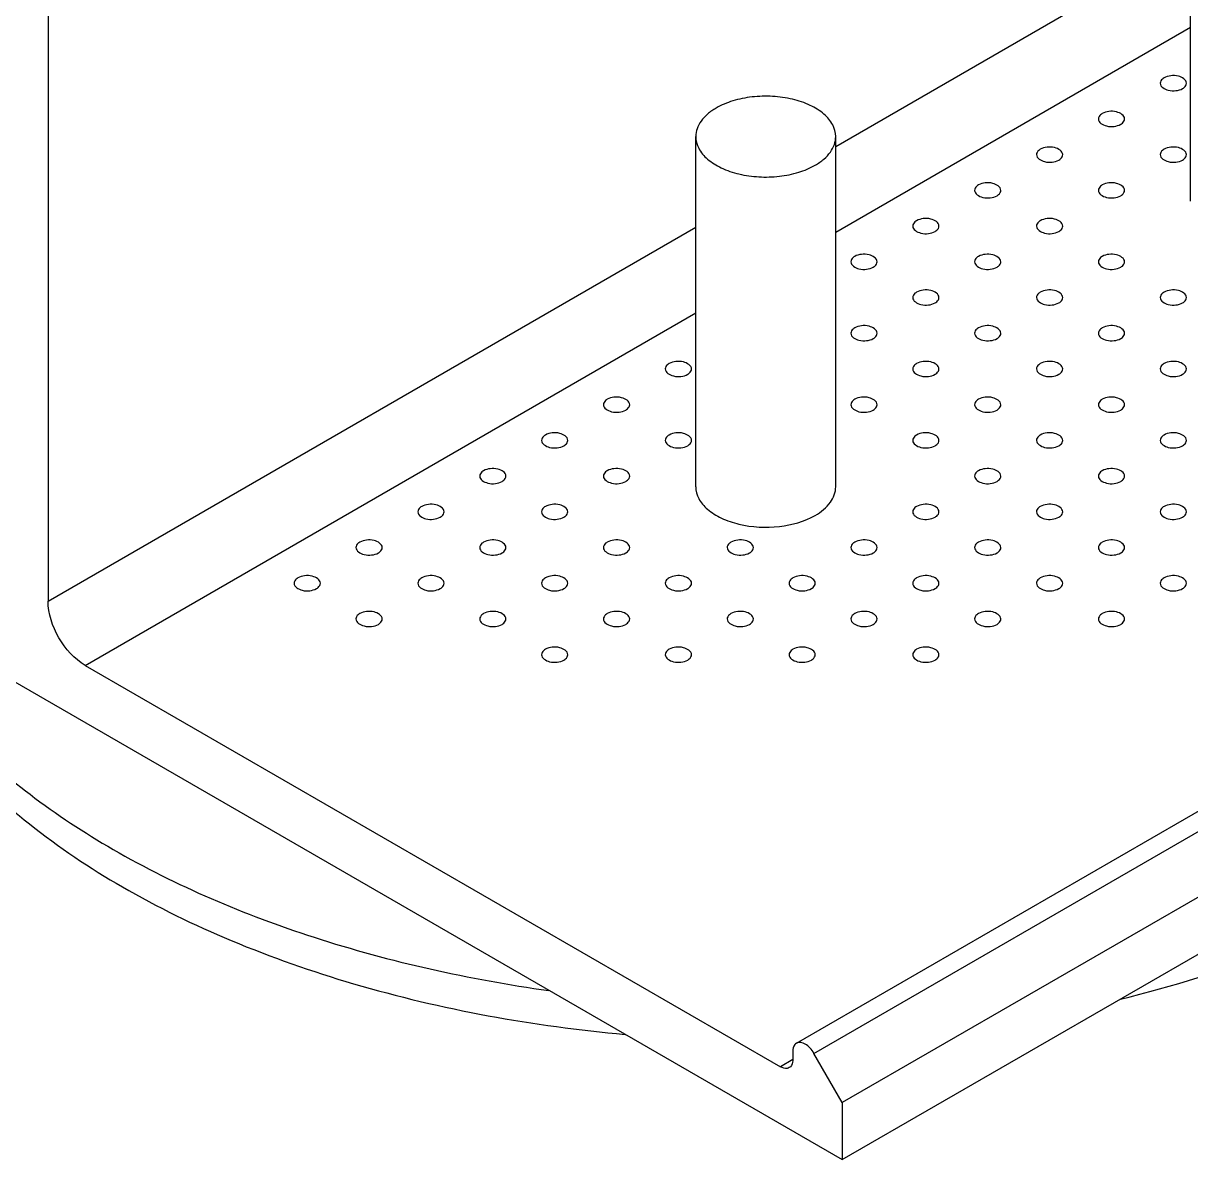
# Model space of a CAD drawing. Header units: millimetres. Extents: x 0 to 1189, y 0 to 841.
# Drawn here: x 86.9 to 153.6, y 298.7 to 363.7 of the extents above; entities that cross this region are included whole.
import ezdxf

# ---------------------------------------------------------------- set-up
doc = ezdxf.new("R2010")
doc.units = ezdxf.units.MM
doc.header["$LTSCALE"] = 65.395
doc.layers.get('0').update_dxf_attribs({"linetype": 'CONTINUOUS'})
doc.layers.add('AXIS', color=7, linetype='CONTINUOUS')
doc.layers.add('SURFACES', color=7, linetype='CONTINUOUS')

msp = doc.modelspace()

# ---------------------------------------------------------------- linework, layer by layer
at = {"color": 7, "linetype": 'Continuous'}
for p, q in [((88.275, 386.178), (88.275, 330.656)), ((131.044, 305.386), (213.947, 353.25)), ((216.569, 349.865), (133.665, 302.001)), ((90.397, 326.981), (130.129, 304.042)), ((130.837, 304.928), (130.837, 304.45)), ((133.665, 302.001), (132.044, 304.809)), ((133.665, 302.001), (133.665, 298.735))]:
    msp.add_line(p, q, dxfattribs=at)
at = {"color": 9, "linetype": 'Continuous'}
for p, q in [((133.288, 356.643), (153.572, 368.354)), ((133.288, 351.744), (153.572, 363.455)), ((132.044, 304.809), (214.947, 352.673)), ((88.275, 330.656), (125.288, 352.024)), ((90.397, 326.981), (125.288, 347.125)), ((130.837, 304.45), (130.129, 304.042))]:
    msp.add_line(p, q, dxfattribs=at)
at = {"color": 7, "linetype": 'Continuous'}
for points, knots in [([(125.288, 337.186), (125.288, 336.955), (125.428, 336.456), (125.972, 335.838), (126.776, 335.349), (128.149, 334.891), (130.019, 334.797), (131.497, 335.197), (132.116, 335.554)], [0, 0, 0, 0, 0.087154, 0.186892, 0.304593, 0.438739, 0.730144, 1, 1, 1, 1]), ([(132.116, 335.554), (132.447, 335.746), (133.016, 336.181), (133.288, 336.877), (133.287, 337.189)], [0, 0, 0, 0, 0.55085, 1, 1, 1, 1]), ([(90.397, 326.981), (89.767, 327.345), (88.772, 328.493), (88.275, 329.929), (88.275, 330.656)], [0, 0, 0, 0, 0.499999, 1, 1, 1, 1]), ([(131.043, 305.386), (131.01, 305.367), (130.876, 305.253), (130.837, 305.063), (130.837, 304.928)], [0, 0, 0, 0, 0.220886, 1, 1, 1, 1]), ([(132.044, 304.809), (131.979, 304.92), (131.83, 305.119), (131.527, 305.388), (131.188, 305.47), (131.043, 305.386)], [0, 0, 0, 0, 0.311733, 0.593488, 1, 1, 1, 1]), ([(130.837, 304.45), (130.837, 304.4), (130.825, 304.23), (130.734, 304.053), (130.629, 303.992)], [0, 0, 0, 0, 0.294965, 1, 1, 1, 1]), ([(130.629, 303.992), (130.596, 303.973), (130.431, 303.913), (130.246, 303.975), (130.129, 304.042)], [0, 0, 0, 0, 0.220859, 1, 1, 1, 1])]:
    msp.add_open_spline(points, degree=3, knots=knots, dxfattribs=at)
at = {"color": 9, "linetype": 'Continuous'}
for points, knots in [([(77.912, 330.916), (78.345, 329.316), (79.702, 326.101), (82.909, 321.704), (87.245, 317.677), (92.596, 314.107), (98.834, 311.068), (108.333, 307.747), (116.01, 306.366), (121.254, 305.893)], [0, 0, 0, 0, 0.094234, 0.195984, 0.307278, 0.428846, 0.560359, 0.700675, 1, 1, 1, 1]), ([(149.559, 307.908), (152.54, 308.636), (158.21, 310.384), (163.592, 312.902), (166.057, 314.326)], [0, 0, 0, 0, 0.518724, 1, 1, 1, 1])]:
    msp.add_open_spline(points, degree=3, knots=knots, dxfattribs=at)
at = {"layer": 'AXIS', "color": 7, "linetype": 'Continuous'}
for p, q in [((153.572, 353.516), (153.572, 373.53)), ((125.288, 337.186), (125.288, 357.201)), ((133.288, 337.189), (133.288, 357.201))]:
    msp.add_line(p, q, dxfattribs=at)
for points, knots in [([(152.052, 360.558), (152.019, 360.539), (151.914, 360.468), (151.832, 360.343), (151.832, 360.252)], [0, 0, 0, 0, 0.293914, 1, 1, 1, 1]), ([(151.832, 360.252), (151.832, 360.048), (152.254, 359.813), (152.713, 359.807), (152.996, 359.879), (153.112, 359.946)], [0, 0, 0, 0, 0.422614, 0.722333, 1, 1, 1, 1]), ([(153.332, 360.252), (153.332, 360.456), (152.91, 360.691), (152.451, 360.697), (152.168, 360.625), (152.052, 360.558)], [0, 0, 0, 0, 0.422614, 0.722333, 1, 1, 1, 1]), ([(153.112, 359.946), (153.145, 359.965), (153.251, 360.036), (153.332, 360.161), (153.332, 360.252)], [0, 0, 0, 0, 0.293914, 1, 1, 1, 1]), ([(133.288, 357.201), (133.288, 357.431), (133.148, 357.931), (132.604, 358.549), (131.801, 359.039), (130.798, 359.374), (129.674, 359.532), (128.518, 359.5), (127.426, 359.281), (126.755, 359.005), (126.459, 358.834)], [0, 0, 0, 0, 0.086934, 0.186405, 0.303797, 0.437614, 0.582117, 0.729433, 0.87118, 1, 1, 1, 1]), ([(126.459, 358.834), (126.284, 358.732), (125.965, 358.513), (125.585, 358.113), (125.344, 357.671), (125.288, 357.353), (125.288, 357.201)], [0, 0, 0, 0, 0.289808, 0.549049, 0.782229, 1, 1, 1, 1]), ([(148.516, 358.517), (148.484, 358.498), (148.378, 358.427), (148.297, 358.302), (148.297, 358.211)], [0, 0, 0, 0, 0.293914, 1, 1, 1, 1]), ([(149.797, 358.211), (149.796, 358.415), (149.374, 358.65), (148.915, 358.656), (148.632, 358.584), (148.516, 358.517)], [0, 0, 0, 0, 0.422614, 0.722333, 1, 1, 1, 1]), ([(148.297, 358.211), (148.297, 358.007), (148.719, 357.772), (149.178, 357.766), (149.461, 357.838), (149.577, 357.905)], [0, 0, 0, 0, 0.422614, 0.722333, 1, 1, 1, 1]), ([(149.577, 357.905), (149.61, 357.923), (149.715, 357.994), (149.797, 358.12), (149.797, 358.211)], [0, 0, 0, 0, 0.293914, 1, 1, 1, 1]), ([(125.288, 357.201), (125.288, 356.97), (125.427, 356.471), (125.971, 355.852), (126.774, 355.362), (127.777, 355.027), (128.901, 354.869), (130.057, 354.901), (131.15, 355.12), (131.82, 355.397), (132.116, 355.568)], [0, 0, 0, 0, 0.086934, 0.186405, 0.303797, 0.437614, 0.582117, 0.729433, 0.87118, 1, 1, 1, 1]), ([(132.116, 355.568), (132.292, 355.669), (132.61, 355.888), (132.991, 356.288), (133.231, 356.731), (133.288, 357.048), (133.288, 357.201)], [0, 0, 0, 0, 0.289808, 0.549049, 0.782229, 1, 1, 1, 1]), ([(144.981, 356.476), (144.948, 356.457), (144.843, 356.386), (144.761, 356.26), (144.761, 356.17)], [0, 0, 0, 0, 0.293914, 1, 1, 1, 1]), ([(146.261, 356.17), (146.261, 356.374), (145.839, 356.609), (145.38, 356.614), (145.097, 356.543), (144.981, 356.476)], [0, 0, 0, 0, 0.422614, 0.722333, 1, 1, 1, 1]), ([(152.052, 356.476), (152.019, 356.457), (151.914, 356.386), (151.832, 356.26), (151.832, 356.17)], [0, 0, 0, 0, 0.293914, 1, 1, 1, 1]), ([(153.332, 356.17), (153.332, 356.374), (152.91, 356.609), (152.451, 356.614), (152.168, 356.543), (152.052, 356.476)], [0, 0, 0, 0, 0.422614, 0.722333, 1, 1, 1, 1]), ([(144.761, 356.17), (144.761, 355.966), (145.183, 355.731), (145.642, 355.725), (145.925, 355.796), (146.041, 355.863)], [0, 0, 0, 0, 0.422614, 0.722333, 1, 1, 1, 1]), ([(146.041, 355.863), (146.074, 355.882), (146.18, 355.953), (146.261, 356.079), (146.261, 356.17)], [0, 0, 0, 0, 0.293914, 1, 1, 1, 1]), ([(151.832, 356.17), (151.832, 355.966), (152.254, 355.731), (152.713, 355.725), (152.996, 355.796), (153.112, 355.863)], [0, 0, 0, 0, 0.422614, 0.722333, 1, 1, 1, 1]), ([(153.112, 355.863), (153.145, 355.882), (153.251, 355.953), (153.332, 356.079), (153.332, 356.17)], [0, 0, 0, 0, 0.293914, 1, 1, 1, 1]), ([(141.445, 354.435), (141.412, 354.416), (141.307, 354.345), (141.226, 354.219), (141.226, 354.128)], [0, 0, 0, 0, 0.293914, 1, 1, 1, 1]), ([(142.725, 354.128), (142.725, 354.332), (142.303, 354.567), (141.844, 354.573), (141.561, 354.502), (141.445, 354.435)], [0, 0, 0, 0, 0.422614, 0.722333, 1, 1, 1, 1]), ([(148.516, 354.435), (148.484, 354.416), (148.378, 354.345), (148.297, 354.219), (148.297, 354.128)], [0, 0, 0, 0, 0.293914, 1, 1, 1, 1]), ([(149.797, 354.128), (149.796, 354.332), (149.374, 354.567), (148.915, 354.573), (148.632, 354.502), (148.516, 354.435)], [0, 0, 0, 0, 0.422614, 0.722333, 1, 1, 1, 1]), ([(141.226, 354.128), (141.226, 353.924), (141.648, 353.689), (142.107, 353.684), (142.39, 353.755), (142.506, 353.822)], [0, 0, 0, 0, 0.422614, 0.722333, 1, 1, 1, 1]), ([(142.506, 353.822), (142.539, 353.841), (142.644, 353.912), (142.726, 354.038), (142.725, 354.128)], [0, 0, 0, 0, 0.293914, 1, 1, 1, 1]), ([(148.297, 354.128), (148.297, 353.924), (148.719, 353.689), (149.178, 353.684), (149.461, 353.755), (149.577, 353.822)], [0, 0, 0, 0, 0.422614, 0.722333, 1, 1, 1, 1]), ([(149.577, 353.822), (149.61, 353.841), (149.715, 353.912), (149.797, 354.038), (149.797, 354.128)], [0, 0, 0, 0, 0.293914, 1, 1, 1, 1]), ([(137.91, 352.393), (137.877, 352.374), (137.772, 352.303), (137.69, 352.178), (137.69, 352.087)], [0, 0, 0, 0, 0.293914, 1, 1, 1, 1]), ([(139.19, 352.087), (139.19, 352.291), (138.768, 352.526), (138.309, 352.532), (138.026, 352.46), (137.91, 352.393)], [0, 0, 0, 0, 0.422614, 0.722333, 1, 1, 1, 1]), ([(144.981, 352.393), (144.948, 352.374), (144.843, 352.303), (144.761, 352.178), (144.761, 352.087)], [0, 0, 0, 0, 0.293914, 1, 1, 1, 1]), ([(146.261, 352.087), (146.261, 352.291), (145.839, 352.526), (145.38, 352.532), (145.097, 352.46), (144.981, 352.393)], [0, 0, 0, 0, 0.422614, 0.722333, 1, 1, 1, 1]), ([(137.69, 352.087), (137.69, 351.883), (138.112, 351.648), (138.571, 351.642), (138.854, 351.714), (138.97, 351.781)], [0, 0, 0, 0, 0.422614, 0.722333, 1, 1, 1, 1]), ([(138.97, 351.781), (139.003, 351.8), (139.108, 351.871), (139.19, 351.996), (139.19, 352.087)], [0, 0, 0, 0, 0.293914, 1, 1, 1, 1]), ([(144.761, 352.087), (144.761, 351.883), (145.183, 351.648), (145.642, 351.642), (145.925, 351.714), (146.041, 351.781)], [0, 0, 0, 0, 0.422614, 0.722333, 1, 1, 1, 1]), ([(146.041, 351.781), (146.074, 351.8), (146.18, 351.871), (146.261, 351.996), (146.261, 352.087)], [0, 0, 0, 0, 0.293914, 1, 1, 1, 1]), ([(134.374, 350.352), (134.341, 350.333), (134.236, 350.262), (134.154, 350.137), (134.154, 350.046)], [0, 0, 0, 0, 0.293914, 1, 1, 1, 1]), ([(135.654, 350.046), (135.654, 350.25), (135.232, 350.485), (134.773, 350.491), (134.49, 350.419), (134.374, 350.352)], [0, 0, 0, 0, 0.422614, 0.722333, 1, 1, 1, 1]), ([(141.445, 350.352), (141.412, 350.333), (141.307, 350.262), (141.226, 350.137), (141.226, 350.046)], [0, 0, 0, 0, 0.293914, 1, 1, 1, 1]), ([(142.725, 350.046), (142.725, 350.25), (142.303, 350.485), (141.844, 350.491), (141.561, 350.419), (141.445, 350.352)], [0, 0, 0, 0, 0.422614, 0.722333, 1, 1, 1, 1]), ([(148.516, 350.352), (148.484, 350.333), (148.378, 350.262), (148.297, 350.137), (148.297, 350.046)], [0, 0, 0, 0, 0.293914, 1, 1, 1, 1]), ([(149.797, 350.046), (149.796, 350.25), (149.374, 350.485), (148.915, 350.491), (148.632, 350.419), (148.516, 350.352)], [0, 0, 0, 0, 0.422614, 0.722333, 1, 1, 1, 1]), ([(134.154, 350.046), (134.155, 349.842), (134.577, 349.607), (135.036, 349.601), (135.319, 349.673), (135.435, 349.74)], [0, 0, 0, 0, 0.422614, 0.722333, 1, 1, 1, 1]), ([(135.435, 349.74), (135.468, 349.759), (135.573, 349.83), (135.654, 349.955), (135.654, 350.046)], [0, 0, 0, 0, 0.293914, 1, 1, 1, 1]), ([(141.226, 350.046), (141.226, 349.842), (141.648, 349.607), (142.107, 349.601), (142.39, 349.673), (142.506, 349.74)], [0, 0, 0, 0, 0.422614, 0.722333, 1, 1, 1, 1]), ([(142.506, 349.74), (142.539, 349.759), (142.644, 349.83), (142.726, 349.955), (142.725, 350.046)], [0, 0, 0, 0, 0.293914, 1, 1, 1, 1]), ([(148.297, 350.046), (148.297, 349.842), (148.719, 349.607), (149.178, 349.601), (149.461, 349.673), (149.577, 349.74)], [0, 0, 0, 0, 0.422614, 0.722333, 1, 1, 1, 1]), ([(149.577, 349.74), (149.61, 349.759), (149.715, 349.83), (149.797, 349.955), (149.797, 350.046)], [0, 0, 0, 0, 0.293914, 1, 1, 1, 1]), ([(137.91, 348.311), (137.877, 348.292), (137.772, 348.221), (137.69, 348.095), (137.69, 348.005)], [0, 0, 0, 0, 0.293914, 1, 1, 1, 1]), ([(139.19, 348.005), (139.19, 348.209), (138.768, 348.444), (138.309, 348.449), (138.026, 348.378), (137.91, 348.311)], [0, 0, 0, 0, 0.422614, 0.722333, 1, 1, 1, 1]), ([(144.981, 348.311), (144.948, 348.292), (144.843, 348.221), (144.761, 348.095), (144.761, 348.005)], [0, 0, 0, 0, 0.293914, 1, 1, 1, 1]), ([(146.261, 348.005), (146.261, 348.209), (145.839, 348.444), (145.38, 348.449), (145.097, 348.378), (144.981, 348.311)], [0, 0, 0, 0, 0.422614, 0.722333, 1, 1, 1, 1]), ([(152.052, 348.311), (152.019, 348.292), (151.914, 348.221), (151.832, 348.095), (151.832, 348.005)], [0, 0, 0, 0, 0.293914, 1, 1, 1, 1]), ([(153.332, 348.005), (153.332, 348.209), (152.91, 348.444), (152.451, 348.449), (152.168, 348.378), (152.052, 348.311)], [0, 0, 0, 0, 0.422614, 0.722333, 1, 1, 1, 1]), ([(137.69, 348.005), (137.69, 347.801), (138.112, 347.566), (138.571, 347.56), (138.854, 347.631), (138.97, 347.698)], [0, 0, 0, 0, 0.422614, 0.722333, 1, 1, 1, 1]), ([(138.97, 347.698), (139.003, 347.717), (139.108, 347.788), (139.19, 347.914), (139.19, 348.005)], [0, 0, 0, 0, 0.293914, 1, 1, 1, 1]), ([(144.761, 348.005), (144.761, 347.801), (145.183, 347.566), (145.642, 347.56), (145.925, 347.631), (146.041, 347.698)], [0, 0, 0, 0, 0.422614, 0.722333, 1, 1, 1, 1]), ([(146.041, 347.698), (146.074, 347.717), (146.18, 347.788), (146.261, 347.914), (146.261, 348.005)], [0, 0, 0, 0, 0.293914, 1, 1, 1, 1]), ([(151.832, 348.005), (151.832, 347.801), (152.254, 347.566), (152.713, 347.56), (152.996, 347.631), (153.112, 347.698)], [0, 0, 0, 0, 0.422614, 0.722333, 1, 1, 1, 1]), ([(153.112, 347.698), (153.145, 347.717), (153.251, 347.788), (153.332, 347.914), (153.332, 348.005)], [0, 0, 0, 0, 0.293914, 1, 1, 1, 1]), ([(134.374, 346.27), (134.341, 346.251), (134.236, 346.18), (134.154, 346.054), (134.154, 345.963)], [0, 0, 0, 0, 0.293914, 1, 1, 1, 1]), ([(135.654, 345.963), (135.654, 346.167), (135.232, 346.402), (134.773, 346.408), (134.49, 346.337), (134.374, 346.27)], [0, 0, 0, 0, 0.422614, 0.722333, 1, 1, 1, 1]), ([(141.445, 346.27), (141.412, 346.251), (141.307, 346.18), (141.226, 346.054), (141.226, 345.963)], [0, 0, 0, 0, 0.293914, 1, 1, 1, 1]), ([(142.725, 345.963), (142.725, 346.167), (142.303, 346.402), (141.844, 346.408), (141.561, 346.337), (141.445, 346.27)], [0, 0, 0, 0, 0.422614, 0.722333, 1, 1, 1, 1]), ([(148.516, 346.27), (148.484, 346.251), (148.378, 346.18), (148.297, 346.054), (148.297, 345.963)], [0, 0, 0, 0, 0.293914, 1, 1, 1, 1]), ([(149.797, 345.963), (149.796, 346.167), (149.374, 346.402), (148.915, 346.408), (148.632, 346.337), (148.516, 346.27)], [0, 0, 0, 0, 0.422614, 0.722333, 1, 1, 1, 1]), ([(134.154, 345.963), (134.155, 345.76), (134.577, 345.524), (135.036, 345.519), (135.319, 345.59), (135.435, 345.657)], [0, 0, 0, 0, 0.422614, 0.722333, 1, 1, 1, 1]), ([(135.435, 345.657), (135.468, 345.676), (135.573, 345.747), (135.654, 345.873), (135.654, 345.963)], [0, 0, 0, 0, 0.293914, 1, 1, 1, 1]), ([(141.226, 345.963), (141.226, 345.76), (141.648, 345.524), (142.107, 345.519), (142.39, 345.59), (142.506, 345.657)], [0, 0, 0, 0, 0.422614, 0.722333, 1, 1, 1, 1]), ([(142.506, 345.657), (142.539, 345.676), (142.644, 345.747), (142.726, 345.873), (142.725, 345.963)], [0, 0, 0, 0, 0.293914, 1, 1, 1, 1]), ([(148.297, 345.963), (148.297, 345.76), (148.719, 345.524), (149.178, 345.519), (149.461, 345.59), (149.577, 345.657)], [0, 0, 0, 0, 0.422614, 0.722333, 1, 1, 1, 1]), ([(149.577, 345.657), (149.61, 345.676), (149.715, 345.747), (149.797, 345.873), (149.797, 345.963)], [0, 0, 0, 0, 0.293914, 1, 1, 1, 1]), ([(123.768, 344.228), (123.735, 344.21), (123.629, 344.139), (123.548, 344.013), (123.548, 343.922)], [0, 0, 0, 0, 0.293914, 1, 1, 1, 1]), ([(125.048, 343.922), (125.048, 344.126), (124.626, 344.361), (124.167, 344.367), (123.884, 344.295), (123.768, 344.228)], [0, 0, 0, 0, 0.422614, 0.722333, 1, 1, 1, 1]), ([(137.91, 344.228), (137.877, 344.21), (137.772, 344.139), (137.69, 344.013), (137.69, 343.922)], [0, 0, 0, 0, 0.293914, 1, 1, 1, 1]), ([(139.19, 343.922), (139.19, 344.126), (138.768, 344.361), (138.309, 344.367), (138.026, 344.295), (137.91, 344.228)], [0, 0, 0, 0, 0.422614, 0.722333, 1, 1, 1, 1]), ([(144.981, 344.228), (144.948, 344.21), (144.843, 344.139), (144.761, 344.013), (144.761, 343.922)], [0, 0, 0, 0, 0.293914, 1, 1, 1, 1]), ([(146.261, 343.922), (146.261, 344.126), (145.839, 344.361), (145.38, 344.367), (145.097, 344.295), (144.981, 344.228)], [0, 0, 0, 0, 0.422614, 0.722333, 1, 1, 1, 1]), ([(152.052, 344.228), (152.019, 344.21), (151.914, 344.139), (151.832, 344.013), (151.832, 343.922)], [0, 0, 0, 0, 0.293914, 1, 1, 1, 1]), ([(153.332, 343.922), (153.332, 344.126), (152.91, 344.361), (152.451, 344.367), (152.168, 344.295), (152.052, 344.228)], [0, 0, 0, 0, 0.422614, 0.722333, 1, 1, 1, 1]), ([(123.548, 343.922), (123.548, 343.718), (123.97, 343.483), (124.429, 343.477), (124.712, 343.549), (124.828, 343.616)], [0, 0, 0, 0, 0.422614, 0.722333, 1, 1, 1, 1]), ([(124.828, 343.616), (124.861, 343.635), (124.966, 343.706), (125.048, 343.831), (125.048, 343.922)], [0, 0, 0, 0, 0.293914, 1, 1, 1, 1]), ([(137.69, 343.922), (137.69, 343.718), (138.112, 343.483), (138.571, 343.477), (138.854, 343.549), (138.97, 343.616)], [0, 0, 0, 0, 0.422614, 0.722333, 1, 1, 1, 1]), ([(138.97, 343.616), (139.003, 343.635), (139.108, 343.706), (139.19, 343.831), (139.19, 343.922)], [0, 0, 0, 0, 0.293914, 1, 1, 1, 1]), ([(144.761, 343.922), (144.761, 343.718), (145.183, 343.483), (145.642, 343.477), (145.925, 343.549), (146.041, 343.616)], [0, 0, 0, 0, 0.422614, 0.722333, 1, 1, 1, 1]), ([(146.041, 343.616), (146.074, 343.635), (146.18, 343.706), (146.261, 343.831), (146.261, 343.922)], [0, 0, 0, 0, 0.293914, 1, 1, 1, 1]), ([(151.832, 343.922), (151.832, 343.718), (152.254, 343.483), (152.713, 343.477), (152.996, 343.549), (153.112, 343.616)], [0, 0, 0, 0, 0.422614, 0.722333, 1, 1, 1, 1]), ([(153.112, 343.616), (153.145, 343.635), (153.251, 343.706), (153.332, 343.831), (153.332, 343.922)], [0, 0, 0, 0, 0.293914, 1, 1, 1, 1]), ([(121.512, 341.881), (121.512, 342.085), (121.09, 342.32), (120.631, 342.326), (120.348, 342.254), (120.232, 342.187)], [0, 0, 0, 0, 0.422614, 0.722333, 1, 1, 1, 1]), ([(135.654, 341.881), (135.654, 342.085), (135.232, 342.32), (134.773, 342.326), (134.49, 342.254), (134.374, 342.187)], [0, 0, 0, 0, 0.422614, 0.722333, 1, 1, 1, 1]), ([(142.725, 341.881), (142.725, 342.085), (142.303, 342.32), (141.844, 342.326), (141.561, 342.254), (141.445, 342.187)], [0, 0, 0, 0, 0.422614, 0.722333, 1, 1, 1, 1]), ([(149.797, 341.881), (149.796, 342.085), (149.374, 342.32), (148.915, 342.326), (148.632, 342.254), (148.516, 342.187)], [0, 0, 0, 0, 0.422614, 0.722333, 1, 1, 1, 1]), ([(120.232, 342.187), (120.199, 342.168), (120.094, 342.097), (120.012, 341.972), (120.012, 341.881)], [0, 0, 0, 0, 0.293914, 1, 1, 1, 1]), ([(120.012, 341.881), (120.012, 341.677), (120.434, 341.442), (120.894, 341.436), (121.177, 341.508), (121.293, 341.575)], [0, 0, 0, 0, 0.422614, 0.722333, 1, 1, 1, 1]), ([(121.293, 341.575), (121.325, 341.594), (121.431, 341.665), (121.512, 341.79), (121.512, 341.881)], [0, 0, 0, 0, 0.293914, 1, 1, 1, 1]), ([(134.374, 342.187), (134.341, 342.168), (134.236, 342.097), (134.154, 341.972), (134.154, 341.881)], [0, 0, 0, 0, 0.293914, 1, 1, 1, 1]), ([(134.154, 341.881), (134.155, 341.677), (134.577, 341.442), (135.036, 341.436), (135.319, 341.508), (135.435, 341.575)], [0, 0, 0, 0, 0.422614, 0.722333, 1, 1, 1, 1]), ([(135.435, 341.575), (135.468, 341.594), (135.573, 341.665), (135.654, 341.79), (135.654, 341.881)], [0, 0, 0, 0, 0.293914, 1, 1, 1, 1]), ([(141.445, 342.187), (141.412, 342.168), (141.307, 342.097), (141.226, 341.972), (141.226, 341.881)], [0, 0, 0, 0, 0.293914, 1, 1, 1, 1]), ([(141.226, 341.881), (141.226, 341.677), (141.648, 341.442), (142.107, 341.436), (142.39, 341.508), (142.506, 341.575)], [0, 0, 0, 0, 0.422614, 0.722333, 1, 1, 1, 1]), ([(142.506, 341.575), (142.539, 341.594), (142.644, 341.665), (142.726, 341.79), (142.725, 341.881)], [0, 0, 0, 0, 0.293914, 1, 1, 1, 1]), ([(148.516, 342.187), (148.484, 342.168), (148.378, 342.097), (148.297, 341.972), (148.297, 341.881)], [0, 0, 0, 0, 0.293914, 1, 1, 1, 1]), ([(148.297, 341.881), (148.297, 341.677), (148.719, 341.442), (149.178, 341.436), (149.461, 341.508), (149.577, 341.575)], [0, 0, 0, 0, 0.422614, 0.722333, 1, 1, 1, 1]), ([(149.577, 341.575), (149.61, 341.594), (149.715, 341.665), (149.797, 341.79), (149.797, 341.881)], [0, 0, 0, 0, 0.293914, 1, 1, 1, 1]), ([(117.977, 339.84), (117.977, 340.044), (117.555, 340.279), (117.096, 340.285), (116.813, 340.213), (116.696, 340.146)], [0, 0, 0, 0, 0.422614, 0.722333, 1, 1, 1, 1]), ([(125.048, 339.84), (125.048, 340.044), (124.626, 340.279), (124.167, 340.285), (123.884, 340.213), (123.768, 340.146)], [0, 0, 0, 0, 0.422614, 0.722333, 1, 1, 1, 1]), ([(139.19, 339.84), (139.19, 340.044), (138.768, 340.279), (138.309, 340.285), (138.026, 340.213), (137.91, 340.146)], [0, 0, 0, 0, 0.422614, 0.722333, 1, 1, 1, 1]), ([(146.261, 339.84), (146.261, 340.044), (145.839, 340.279), (145.38, 340.285), (145.097, 340.213), (144.981, 340.146)], [0, 0, 0, 0, 0.422614, 0.722333, 1, 1, 1, 1]), ([(153.332, 339.84), (153.332, 340.044), (152.91, 340.279), (152.451, 340.285), (152.168, 340.213), (152.052, 340.146)], [0, 0, 0, 0, 0.422614, 0.722333, 1, 1, 1, 1]), ([(116.696, 340.146), (116.664, 340.127), (116.558, 340.056), (116.477, 339.931), (116.477, 339.84)], [0, 0, 0, 0, 0.293914, 1, 1, 1, 1]), ([(116.477, 339.84), (116.477, 339.636), (116.899, 339.401), (117.358, 339.395), (117.641, 339.467), (117.757, 339.534)], [0, 0, 0, 0, 0.422614, 0.722333, 1, 1, 1, 1]), ([(117.757, 339.534), (117.79, 339.552), (117.895, 339.624), (117.977, 339.749), (117.977, 339.84)], [0, 0, 0, 0, 0.293914, 1, 1, 1, 1]), ([(123.768, 340.146), (123.735, 340.127), (123.629, 340.056), (123.548, 339.931), (123.548, 339.84)], [0, 0, 0, 0, 0.293914, 1, 1, 1, 1]), ([(123.548, 339.84), (123.548, 339.636), (123.97, 339.401), (124.429, 339.395), (124.712, 339.467), (124.828, 339.534)], [0, 0, 0, 0, 0.422614, 0.722333, 1, 1, 1, 1]), ([(124.828, 339.534), (124.861, 339.552), (124.966, 339.624), (125.048, 339.749), (125.048, 339.84)], [0, 0, 0, 0, 0.293914, 1, 1, 1, 1]), ([(137.91, 340.146), (137.877, 340.127), (137.772, 340.056), (137.69, 339.931), (137.69, 339.84)], [0, 0, 0, 0, 0.293914, 1, 1, 1, 1]), ([(137.69, 339.84), (137.69, 339.636), (138.112, 339.401), (138.571, 339.395), (138.854, 339.467), (138.97, 339.534)], [0, 0, 0, 0, 0.422614, 0.722333, 1, 1, 1, 1]), ([(138.97, 339.534), (139.003, 339.552), (139.108, 339.624), (139.19, 339.749), (139.19, 339.84)], [0, 0, 0, 0, 0.293914, 1, 1, 1, 1]), ([(144.981, 340.146), (144.948, 340.127), (144.843, 340.056), (144.761, 339.931), (144.761, 339.84)], [0, 0, 0, 0, 0.293914, 1, 1, 1, 1]), ([(144.761, 339.84), (144.761, 339.636), (145.183, 339.401), (145.642, 339.395), (145.925, 339.467), (146.041, 339.534)], [0, 0, 0, 0, 0.422614, 0.722333, 1, 1, 1, 1]), ([(146.041, 339.534), (146.074, 339.552), (146.18, 339.624), (146.261, 339.749), (146.261, 339.84)], [0, 0, 0, 0, 0.293914, 1, 1, 1, 1]), ([(152.052, 340.146), (152.019, 340.127), (151.914, 340.056), (151.832, 339.931), (151.832, 339.84)], [0, 0, 0, 0, 0.293914, 1, 1, 1, 1]), ([(151.832, 339.84), (151.832, 339.636), (152.254, 339.401), (152.713, 339.395), (152.996, 339.467), (153.112, 339.534)], [0, 0, 0, 0, 0.422614, 0.722333, 1, 1, 1, 1]), ([(153.112, 339.534), (153.145, 339.552), (153.251, 339.624), (153.332, 339.749), (153.332, 339.84)], [0, 0, 0, 0, 0.293914, 1, 1, 1, 1]), ([(114.441, 337.799), (114.441, 338.003), (114.019, 338.238), (113.56, 338.243), (113.277, 338.172), (113.161, 338.105)], [0, 0, 0, 0, 0.422614, 0.722333, 1, 1, 1, 1]), ([(121.512, 337.799), (121.512, 338.003), (121.09, 338.238), (120.631, 338.243), (120.348, 338.172), (120.232, 338.105)], [0, 0, 0, 0, 0.422614, 0.722333, 1, 1, 1, 1]), ([(142.725, 337.799), (142.725, 338.003), (142.303, 338.238), (141.844, 338.243), (141.561, 338.172), (141.445, 338.105)], [0, 0, 0, 0, 0.422614, 0.722333, 1, 1, 1, 1]), ([(149.797, 337.799), (149.796, 338.003), (149.374, 338.238), (148.915, 338.243), (148.632, 338.172), (148.516, 338.105)], [0, 0, 0, 0, 0.422614, 0.722333, 1, 1, 1, 1]), ([(113.161, 338.105), (113.128, 338.086), (113.023, 338.015), (112.941, 337.889), (112.941, 337.799)], [0, 0, 0, 0, 0.293914, 1, 1, 1, 1]), ([(112.941, 337.799), (112.941, 337.595), (113.363, 337.36), (113.823, 337.354), (114.106, 337.425), (114.222, 337.492)], [0, 0, 0, 0, 0.422614, 0.722333, 1, 1, 1, 1]), ([(114.222, 337.492), (114.254, 337.511), (114.36, 337.582), (114.441, 337.708), (114.441, 337.799)], [0, 0, 0, 0, 0.293914, 1, 1, 1, 1]), ([(120.232, 338.105), (120.199, 338.086), (120.094, 338.015), (120.012, 337.889), (120.012, 337.799)], [0, 0, 0, 0, 0.293914, 1, 1, 1, 1]), ([(120.012, 337.799), (120.012, 337.595), (120.434, 337.36), (120.894, 337.354), (121.177, 337.425), (121.293, 337.492)], [0, 0, 0, 0, 0.422614, 0.722333, 1, 1, 1, 1]), ([(121.293, 337.492), (121.325, 337.511), (121.431, 337.582), (121.512, 337.708), (121.512, 337.799)], [0, 0, 0, 0, 0.293914, 1, 1, 1, 1]), ([(141.445, 338.105), (141.412, 338.086), (141.307, 338.015), (141.226, 337.889), (141.226, 337.799)], [0, 0, 0, 0, 0.293914, 1, 1, 1, 1]), ([(141.226, 337.799), (141.226, 337.595), (141.648, 337.36), (142.107, 337.354), (142.39, 337.425), (142.506, 337.492)], [0, 0, 0, 0, 0.422614, 0.722333, 1, 1, 1, 1]), ([(142.506, 337.492), (142.539, 337.511), (142.644, 337.582), (142.726, 337.708), (142.725, 337.799)], [0, 0, 0, 0, 0.293914, 1, 1, 1, 1]), ([(148.516, 338.105), (148.484, 338.086), (148.378, 338.015), (148.297, 337.889), (148.297, 337.799)], [0, 0, 0, 0, 0.293914, 1, 1, 1, 1]), ([(148.297, 337.799), (148.297, 337.595), (148.719, 337.36), (149.178, 337.354), (149.461, 337.425), (149.577, 337.492)], [0, 0, 0, 0, 0.422614, 0.722333, 1, 1, 1, 1]), ([(149.577, 337.492), (149.61, 337.511), (149.715, 337.582), (149.797, 337.708), (149.797, 337.799)], [0, 0, 0, 0, 0.293914, 1, 1, 1, 1]), ([(109.625, 336.064), (109.593, 336.045), (109.487, 335.974), (109.406, 335.848), (109.406, 335.757)], [0, 0, 0, 0, 0.293914, 1, 1, 1, 1]), ([(109.406, 335.757), (109.406, 335.553), (109.828, 335.318), (110.287, 335.313), (110.57, 335.384), (110.686, 335.451)], [0, 0, 0, 0, 0.422614, 0.722333, 1, 1, 1, 1]), ([(110.906, 335.757), (110.906, 335.961), (110.484, 336.196), (110.024, 336.202), (109.741, 336.131), (109.625, 336.064)], [0, 0, 0, 0, 0.422614, 0.722333, 1, 1, 1, 1]), ([(110.686, 335.451), (110.719, 335.47), (110.824, 335.541), (110.906, 335.667), (110.906, 335.757)], [0, 0, 0, 0, 0.293914, 1, 1, 1, 1]), ([(116.696, 336.064), (116.664, 336.045), (116.558, 335.974), (116.477, 335.848), (116.477, 335.757)], [0, 0, 0, 0, 0.293914, 1, 1, 1, 1]), ([(116.477, 335.757), (116.477, 335.553), (116.899, 335.318), (117.358, 335.313), (117.641, 335.384), (117.757, 335.451)], [0, 0, 0, 0, 0.422614, 0.722333, 1, 1, 1, 1]), ([(117.977, 335.757), (117.977, 335.961), (117.555, 336.196), (117.096, 336.202), (116.813, 336.131), (116.696, 336.064)], [0, 0, 0, 0, 0.422614, 0.722333, 1, 1, 1, 1]), ([(117.757, 335.451), (117.79, 335.47), (117.895, 335.541), (117.977, 335.667), (117.977, 335.757)], [0, 0, 0, 0, 0.293914, 1, 1, 1, 1]), ([(137.91, 336.064), (137.877, 336.045), (137.772, 335.974), (137.69, 335.848), (137.69, 335.757)], [0, 0, 0, 0, 0.293914, 1, 1, 1, 1]), ([(137.69, 335.757), (137.69, 335.553), (138.112, 335.318), (138.571, 335.313), (138.854, 335.384), (138.97, 335.451)], [0, 0, 0, 0, 0.422614, 0.722333, 1, 1, 1, 1]), ([(139.19, 335.757), (139.19, 335.961), (138.768, 336.196), (138.309, 336.202), (138.026, 336.131), (137.91, 336.064)], [0, 0, 0, 0, 0.422614, 0.722333, 1, 1, 1, 1]), ([(138.97, 335.451), (139.003, 335.47), (139.108, 335.541), (139.19, 335.667), (139.19, 335.757)], [0, 0, 0, 0, 0.293914, 1, 1, 1, 1]), ([(144.981, 336.064), (144.948, 336.045), (144.843, 335.974), (144.761, 335.848), (144.761, 335.757)], [0, 0, 0, 0, 0.293914, 1, 1, 1, 1]), ([(144.761, 335.757), (144.761, 335.553), (145.183, 335.318), (145.642, 335.313), (145.925, 335.384), (146.041, 335.451)], [0, 0, 0, 0, 0.422614, 0.722333, 1, 1, 1, 1]), ([(146.261, 335.757), (146.261, 335.961), (145.839, 336.196), (145.38, 336.202), (145.097, 336.131), (144.981, 336.064)], [0, 0, 0, 0, 0.422614, 0.722333, 1, 1, 1, 1]), ([(146.041, 335.451), (146.074, 335.47), (146.18, 335.541), (146.261, 335.667), (146.261, 335.757)], [0, 0, 0, 0, 0.293914, 1, 1, 1, 1]), ([(152.052, 336.064), (152.019, 336.045), (151.914, 335.974), (151.832, 335.848), (151.832, 335.757)], [0, 0, 0, 0, 0.293914, 1, 1, 1, 1]), ([(151.832, 335.757), (151.832, 335.553), (152.254, 335.318), (152.713, 335.313), (152.996, 335.384), (153.112, 335.451)], [0, 0, 0, 0, 0.422614, 0.722333, 1, 1, 1, 1]), ([(153.332, 335.757), (153.332, 335.961), (152.91, 336.196), (152.451, 336.202), (152.168, 336.131), (152.052, 336.064)], [0, 0, 0, 0, 0.422614, 0.722333, 1, 1, 1, 1]), ([(153.112, 335.451), (153.145, 335.47), (153.251, 335.541), (153.332, 335.667), (153.332, 335.757)], [0, 0, 0, 0, 0.293914, 1, 1, 1, 1]), ([(106.09, 334.022), (106.057, 334.003), (105.952, 333.932), (105.87, 333.807), (105.87, 333.716)], [0, 0, 0, 0, 0.293914, 1, 1, 1, 1]), ([(105.87, 333.716), (105.87, 333.512), (106.292, 333.277), (106.751, 333.271), (107.034, 333.343), (107.151, 333.41)], [0, 0, 0, 0, 0.422614, 0.722333, 1, 1, 1, 1]), ([(107.37, 333.716), (107.37, 333.92), (106.948, 334.155), (106.489, 334.161), (106.206, 334.089), (106.09, 334.022)], [0, 0, 0, 0, 0.422614, 0.722333, 1, 1, 1, 1]), ([(107.151, 333.41), (107.183, 333.429), (107.289, 333.5), (107.37, 333.625), (107.37, 333.716)], [0, 0, 0, 0, 0.293914, 1, 1, 1, 1]), ([(113.161, 334.022), (113.128, 334.003), (113.023, 333.932), (112.941, 333.807), (112.941, 333.716)], [0, 0, 0, 0, 0.293914, 1, 1, 1, 1]), ([(112.941, 333.716), (112.941, 333.512), (113.363, 333.277), (113.823, 333.271), (114.106, 333.343), (114.222, 333.41)], [0, 0, 0, 0, 0.422614, 0.722333, 1, 1, 1, 1]), ([(114.441, 333.716), (114.441, 333.92), (114.019, 334.155), (113.56, 334.161), (113.277, 334.089), (113.161, 334.022)], [0, 0, 0, 0, 0.422614, 0.722333, 1, 1, 1, 1]), ([(114.222, 333.41), (114.254, 333.429), (114.36, 333.5), (114.441, 333.625), (114.441, 333.716)], [0, 0, 0, 0, 0.293914, 1, 1, 1, 1]), ([(120.232, 334.022), (120.199, 334.003), (120.094, 333.932), (120.012, 333.807), (120.012, 333.716)], [0, 0, 0, 0, 0.293914, 1, 1, 1, 1]), ([(120.012, 333.716), (120.012, 333.512), (120.434, 333.277), (120.894, 333.271), (121.177, 333.343), (121.293, 333.41)], [0, 0, 0, 0, 0.422614, 0.722333, 1, 1, 1, 1]), ([(121.512, 333.716), (121.512, 333.92), (121.09, 334.155), (120.631, 334.161), (120.348, 334.089), (120.232, 334.022)], [0, 0, 0, 0, 0.422614, 0.722333, 1, 1, 1, 1]), ([(121.293, 333.41), (121.325, 333.429), (121.431, 333.5), (121.512, 333.625), (121.512, 333.716)], [0, 0, 0, 0, 0.293914, 1, 1, 1, 1]), ([(127.303, 334.022), (127.27, 334.003), (127.165, 333.932), (127.083, 333.807), (127.083, 333.716)], [0, 0, 0, 0, 0.293914, 1, 1, 1, 1]), ([(127.083, 333.716), (127.084, 333.512), (127.506, 333.277), (127.965, 333.271), (128.248, 333.343), (128.364, 333.41)], [0, 0, 0, 0, 0.422614, 0.722333, 1, 1, 1, 1]), ([(128.583, 333.716), (128.583, 333.92), (128.161, 334.155), (127.702, 334.161), (127.419, 334.089), (127.303, 334.022)], [0, 0, 0, 0, 0.422614, 0.722333, 1, 1, 1, 1]), ([(128.364, 333.41), (128.396, 333.429), (128.502, 333.5), (128.583, 333.625), (128.583, 333.716)], [0, 0, 0, 0, 0.293914, 1, 1, 1, 1]), ([(134.374, 334.022), (134.341, 334.003), (134.236, 333.932), (134.154, 333.807), (134.154, 333.716)], [0, 0, 0, 0, 0.293914, 1, 1, 1, 1]), ([(134.154, 333.716), (134.155, 333.512), (134.577, 333.277), (135.036, 333.271), (135.319, 333.343), (135.435, 333.41)], [0, 0, 0, 0, 0.422614, 0.722333, 1, 1, 1, 1]), ([(135.654, 333.716), (135.654, 333.92), (135.232, 334.155), (134.773, 334.161), (134.49, 334.089), (134.374, 334.022)], [0, 0, 0, 0, 0.422614, 0.722333, 1, 1, 1, 1]), ([(135.435, 333.41), (135.468, 333.429), (135.573, 333.5), (135.654, 333.625), (135.654, 333.716)], [0, 0, 0, 0, 0.293914, 1, 1, 1, 1]), ([(141.445, 334.022), (141.412, 334.003), (141.307, 333.932), (141.226, 333.807), (141.226, 333.716)], [0, 0, 0, 0, 0.293914, 1, 1, 1, 1]), ([(141.226, 333.716), (141.226, 333.512), (141.648, 333.277), (142.107, 333.271), (142.39, 333.343), (142.506, 333.41)], [0, 0, 0, 0, 0.422614, 0.722333, 1, 1, 1, 1]), ([(142.725, 333.716), (142.725, 333.92), (142.303, 334.155), (141.844, 334.161), (141.561, 334.089), (141.445, 334.022)], [0, 0, 0, 0, 0.422614, 0.722333, 1, 1, 1, 1]), ([(142.506, 333.41), (142.539, 333.429), (142.644, 333.5), (142.726, 333.625), (142.725, 333.716)], [0, 0, 0, 0, 0.293914, 1, 1, 1, 1]), ([(148.516, 334.022), (148.484, 334.003), (148.378, 333.932), (148.297, 333.807), (148.297, 333.716)], [0, 0, 0, 0, 0.293914, 1, 1, 1, 1]), ([(148.297, 333.716), (148.297, 333.512), (148.719, 333.277), (149.178, 333.271), (149.461, 333.343), (149.577, 333.41)], [0, 0, 0, 0, 0.422614, 0.722333, 1, 1, 1, 1]), ([(149.797, 333.716), (149.796, 333.92), (149.374, 334.155), (148.915, 334.161), (148.632, 334.089), (148.516, 334.022)], [0, 0, 0, 0, 0.422614, 0.722333, 1, 1, 1, 1]), ([(149.577, 333.41), (149.61, 333.429), (149.715, 333.5), (149.797, 333.625), (149.797, 333.716)], [0, 0, 0, 0, 0.293914, 1, 1, 1, 1]), ([(102.554, 331.981), (102.522, 331.962), (102.416, 331.891), (102.335, 331.766), (102.335, 331.675)], [0, 0, 0, 0, 0.293914, 1, 1, 1, 1]), ([(102.335, 331.675), (102.335, 331.471), (102.757, 331.236), (103.216, 331.23), (103.499, 331.302), (103.615, 331.369)], [0, 0, 0, 0, 0.422614, 0.722333, 1, 1, 1, 1]), ([(103.835, 331.675), (103.835, 331.879), (103.412, 332.114), (102.953, 332.12), (102.67, 332.048), (102.554, 331.981)], [0, 0, 0, 0, 0.422614, 0.722333, 1, 1, 1, 1]), ([(103.615, 331.369), (103.648, 331.388), (103.753, 331.459), (103.835, 331.584), (103.835, 331.675)], [0, 0, 0, 0, 0.293914, 1, 1, 1, 1]), ([(109.625, 331.981), (109.593, 331.962), (109.487, 331.891), (109.406, 331.766), (109.406, 331.675)], [0, 0, 0, 0, 0.293914, 1, 1, 1, 1]), ([(109.406, 331.675), (109.406, 331.471), (109.828, 331.236), (110.287, 331.23), (110.57, 331.302), (110.686, 331.369)], [0, 0, 0, 0, 0.422614, 0.722333, 1, 1, 1, 1]), ([(110.906, 331.675), (110.906, 331.879), (110.484, 332.114), (110.024, 332.12), (109.741, 332.048), (109.625, 331.981)], [0, 0, 0, 0, 0.422614, 0.722333, 1, 1, 1, 1]), ([(110.686, 331.369), (110.719, 331.388), (110.824, 331.459), (110.906, 331.584), (110.906, 331.675)], [0, 0, 0, 0, 0.293914, 1, 1, 1, 1]), ([(116.696, 331.981), (116.664, 331.962), (116.558, 331.891), (116.477, 331.766), (116.477, 331.675)], [0, 0, 0, 0, 0.293914, 1, 1, 1, 1]), ([(116.477, 331.675), (116.477, 331.471), (116.899, 331.236), (117.358, 331.23), (117.641, 331.302), (117.757, 331.369)], [0, 0, 0, 0, 0.422614, 0.722333, 1, 1, 1, 1]), ([(117.977, 331.675), (117.977, 331.879), (117.555, 332.114), (117.096, 332.12), (116.813, 332.048), (116.696, 331.981)], [0, 0, 0, 0, 0.422614, 0.722333, 1, 1, 1, 1]), ([(117.757, 331.369), (117.79, 331.388), (117.895, 331.459), (117.977, 331.584), (117.977, 331.675)], [0, 0, 0, 0, 0.293914, 1, 1, 1, 1]), ([(123.768, 331.981), (123.735, 331.962), (123.629, 331.891), (123.548, 331.766), (123.548, 331.675)], [0, 0, 0, 0, 0.293914, 1, 1, 1, 1]), ([(123.548, 331.675), (123.548, 331.471), (123.97, 331.236), (124.429, 331.23), (124.712, 331.302), (124.828, 331.369)], [0, 0, 0, 0, 0.422614, 0.722333, 1, 1, 1, 1]), ([(125.048, 331.675), (125.048, 331.879), (124.626, 332.114), (124.167, 332.12), (123.884, 332.048), (123.768, 331.981)], [0, 0, 0, 0, 0.422614, 0.722333, 1, 1, 1, 1]), ([(124.828, 331.369), (124.861, 331.388), (124.966, 331.459), (125.048, 331.584), (125.048, 331.675)], [0, 0, 0, 0, 0.293914, 1, 1, 1, 1]), ([(130.839, 331.981), (130.806, 331.962), (130.7, 331.891), (130.619, 331.766), (130.619, 331.675)], [0, 0, 0, 0, 0.293914, 1, 1, 1, 1]), ([(130.619, 331.675), (130.619, 331.471), (131.041, 331.236), (131.5, 331.23), (131.783, 331.302), (131.899, 331.369)], [0, 0, 0, 0, 0.422614, 0.722333, 1, 1, 1, 1]), ([(132.119, 331.675), (132.119, 331.879), (131.697, 332.114), (131.238, 332.12), (130.955, 332.048), (130.839, 331.981)], [0, 0, 0, 0, 0.422614, 0.722333, 1, 1, 1, 1]), ([(131.899, 331.369), (131.932, 331.388), (132.037, 331.459), (132.119, 331.584), (132.119, 331.675)], [0, 0, 0, 0, 0.293914, 1, 1, 1, 1]), ([(137.91, 331.981), (137.877, 331.962), (137.772, 331.891), (137.69, 331.766), (137.69, 331.675)], [0, 0, 0, 0, 0.293914, 1, 1, 1, 1]), ([(137.69, 331.675), (137.69, 331.471), (138.112, 331.236), (138.571, 331.23), (138.854, 331.302), (138.97, 331.369)], [0, 0, 0, 0, 0.422614, 0.722333, 1, 1, 1, 1]), ([(139.19, 331.675), (139.19, 331.879), (138.768, 332.114), (138.309, 332.12), (138.026, 332.048), (137.91, 331.981)], [0, 0, 0, 0, 0.422614, 0.722333, 1, 1, 1, 1]), ([(138.97, 331.369), (139.003, 331.388), (139.108, 331.459), (139.19, 331.584), (139.19, 331.675)], [0, 0, 0, 0, 0.293914, 1, 1, 1, 1]), ([(144.981, 331.981), (144.948, 331.962), (144.843, 331.891), (144.761, 331.766), (144.761, 331.675)], [0, 0, 0, 0, 0.293914, 1, 1, 1, 1]), ([(144.761, 331.675), (144.761, 331.471), (145.183, 331.236), (145.642, 331.23), (145.925, 331.302), (146.041, 331.369)], [0, 0, 0, 0, 0.422614, 0.722333, 1, 1, 1, 1]), ([(146.261, 331.675), (146.261, 331.879), (145.839, 332.114), (145.38, 332.12), (145.097, 332.048), (144.981, 331.981)], [0, 0, 0, 0, 0.422614, 0.722333, 1, 1, 1, 1]), ([(146.041, 331.369), (146.074, 331.388), (146.18, 331.459), (146.261, 331.584), (146.261, 331.675)], [0, 0, 0, 0, 0.293914, 1, 1, 1, 1]), ([(152.052, 331.981), (152.019, 331.962), (151.914, 331.891), (151.832, 331.766), (151.832, 331.675)], [0, 0, 0, 0, 0.293914, 1, 1, 1, 1]), ([(151.832, 331.675), (151.832, 331.471), (152.254, 331.236), (152.713, 331.23), (152.996, 331.302), (153.112, 331.369)], [0, 0, 0, 0, 0.422614, 0.722333, 1, 1, 1, 1]), ([(153.332, 331.675), (153.332, 331.879), (152.91, 332.114), (152.451, 332.12), (152.168, 332.048), (152.052, 331.981)], [0, 0, 0, 0, 0.422614, 0.722333, 1, 1, 1, 1]), ([(153.112, 331.369), (153.145, 331.388), (153.251, 331.459), (153.332, 331.584), (153.332, 331.675)], [0, 0, 0, 0, 0.293914, 1, 1, 1, 1]), ([(78.016, 330.844), (79.223, 327.965), (82.158, 323.882), (87.277, 319.431), (93.849, 315.12), (103.744, 310.935), (112.347, 309.036), (116.887, 308.402)], [0, 0, 0, 0, 0.200894, 0.314034, 0.436116, 0.705014, 1, 1, 1, 1]), ([(106.09, 329.94), (106.057, 329.921), (105.952, 329.85), (105.87, 329.724), (105.87, 329.634)], [0, 0, 0, 0, 0.293914, 1, 1, 1, 1]), ([(105.87, 329.634), (105.87, 329.43), (106.292, 329.195), (106.751, 329.189), (107.034, 329.26), (107.151, 329.327)], [0, 0, 0, 0, 0.422614, 0.722333, 1, 1, 1, 1]), ([(107.37, 329.634), (107.37, 329.838), (106.948, 330.073), (106.489, 330.078), (106.206, 330.007), (106.09, 329.94)], [0, 0, 0, 0, 0.422614, 0.722333, 1, 1, 1, 1]), ([(107.151, 329.327), (107.183, 329.346), (107.289, 329.417), (107.37, 329.543), (107.37, 329.634)], [0, 0, 0, 0, 0.293914, 1, 1, 1, 1]), ([(113.161, 329.94), (113.128, 329.921), (113.023, 329.85), (112.941, 329.724), (112.941, 329.634)], [0, 0, 0, 0, 0.293914, 1, 1, 1, 1]), ([(112.941, 329.634), (112.941, 329.43), (113.363, 329.195), (113.823, 329.189), (114.106, 329.26), (114.222, 329.327)], [0, 0, 0, 0, 0.422614, 0.722333, 1, 1, 1, 1]), ([(114.441, 329.634), (114.441, 329.838), (114.019, 330.073), (113.56, 330.078), (113.277, 330.007), (113.161, 329.94)], [0, 0, 0, 0, 0.422614, 0.722333, 1, 1, 1, 1]), ([(114.222, 329.327), (114.254, 329.346), (114.36, 329.417), (114.441, 329.543), (114.441, 329.634)], [0, 0, 0, 0, 0.293914, 1, 1, 1, 1]), ([(120.232, 329.94), (120.199, 329.921), (120.094, 329.85), (120.012, 329.724), (120.012, 329.634)], [0, 0, 0, 0, 0.293914, 1, 1, 1, 1]), ([(120.012, 329.634), (120.012, 329.43), (120.434, 329.195), (120.894, 329.189), (121.177, 329.26), (121.293, 329.327)], [0, 0, 0, 0, 0.422614, 0.722333, 1, 1, 1, 1]), ([(121.512, 329.634), (121.512, 329.838), (121.09, 330.073), (120.631, 330.078), (120.348, 330.007), (120.232, 329.94)], [0, 0, 0, 0, 0.422614, 0.722333, 1, 1, 1, 1]), ([(121.293, 329.327), (121.325, 329.346), (121.431, 329.417), (121.512, 329.543), (121.512, 329.634)], [0, 0, 0, 0, 0.293914, 1, 1, 1, 1]), ([(127.303, 329.94), (127.27, 329.921), (127.165, 329.85), (127.083, 329.724), (127.083, 329.634)], [0, 0, 0, 0, 0.293914, 1, 1, 1, 1]), ([(127.083, 329.634), (127.084, 329.43), (127.506, 329.195), (127.965, 329.189), (128.248, 329.26), (128.364, 329.327)], [0, 0, 0, 0, 0.422614, 0.722333, 1, 1, 1, 1]), ([(128.583, 329.634), (128.583, 329.838), (128.161, 330.073), (127.702, 330.078), (127.419, 330.007), (127.303, 329.94)], [0, 0, 0, 0, 0.422614, 0.722333, 1, 1, 1, 1]), ([(128.364, 329.327), (128.396, 329.346), (128.502, 329.417), (128.583, 329.543), (128.583, 329.634)], [0, 0, 0, 0, 0.293914, 1, 1, 1, 1]), ([(134.374, 329.94), (134.341, 329.921), (134.236, 329.85), (134.154, 329.724), (134.154, 329.634)], [0, 0, 0, 0, 0.293914, 1, 1, 1, 1]), ([(134.154, 329.634), (134.155, 329.43), (134.577, 329.195), (135.036, 329.189), (135.319, 329.26), (135.435, 329.327)], [0, 0, 0, 0, 0.422614, 0.722333, 1, 1, 1, 1]), ([(135.654, 329.634), (135.654, 329.838), (135.232, 330.073), (134.773, 330.078), (134.49, 330.007), (134.374, 329.94)], [0, 0, 0, 0, 0.422614, 0.722333, 1, 1, 1, 1]), ([(135.435, 329.327), (135.468, 329.346), (135.573, 329.417), (135.654, 329.543), (135.654, 329.634)], [0, 0, 0, 0, 0.293914, 1, 1, 1, 1]), ([(141.445, 329.94), (141.412, 329.921), (141.307, 329.85), (141.226, 329.724), (141.226, 329.634)], [0, 0, 0, 0, 0.293914, 1, 1, 1, 1]), ([(141.226, 329.634), (141.226, 329.43), (141.648, 329.195), (142.107, 329.189), (142.39, 329.26), (142.506, 329.327)], [0, 0, 0, 0, 0.422614, 0.722333, 1, 1, 1, 1]), ([(142.725, 329.634), (142.725, 329.838), (142.303, 330.073), (141.844, 330.078), (141.561, 330.007), (141.445, 329.94)], [0, 0, 0, 0, 0.422614, 0.722333, 1, 1, 1, 1]), ([(142.506, 329.327), (142.539, 329.346), (142.644, 329.417), (142.726, 329.543), (142.725, 329.634)], [0, 0, 0, 0, 0.293914, 1, 1, 1, 1]), ([(148.516, 329.94), (148.484, 329.921), (148.378, 329.85), (148.297, 329.724), (148.297, 329.634)], [0, 0, 0, 0, 0.293914, 1, 1, 1, 1]), ([(148.297, 329.634), (148.297, 329.43), (148.719, 329.195), (149.178, 329.189), (149.461, 329.26), (149.577, 329.327)], [0, 0, 0, 0, 0.422614, 0.722333, 1, 1, 1, 1]), ([(149.797, 329.634), (149.796, 329.838), (149.374, 330.073), (148.915, 330.078), (148.632, 330.007), (148.516, 329.94)], [0, 0, 0, 0, 0.422614, 0.722333, 1, 1, 1, 1]), ([(149.577, 329.327), (149.61, 329.346), (149.715, 329.417), (149.797, 329.543), (149.797, 329.634)], [0, 0, 0, 0, 0.293914, 1, 1, 1, 1]), ([(116.696, 327.899), (116.664, 327.88), (116.558, 327.809), (116.477, 327.683), (116.477, 327.592)], [0, 0, 0, 0, 0.293914, 1, 1, 1, 1]), ([(116.477, 327.592), (116.477, 327.389), (116.899, 327.153), (117.358, 327.148), (117.641, 327.219), (117.757, 327.286)], [0, 0, 0, 0, 0.422614, 0.722333, 1, 1, 1, 1]), ([(117.977, 327.592), (117.977, 327.796), (117.555, 328.031), (117.096, 328.037), (116.813, 327.966), (116.696, 327.899)], [0, 0, 0, 0, 0.422614, 0.722333, 1, 1, 1, 1]), ([(117.757, 327.286), (117.79, 327.305), (117.895, 327.376), (117.977, 327.502), (117.977, 327.592)], [0, 0, 0, 0, 0.293914, 1, 1, 1, 1]), ([(123.768, 327.899), (123.735, 327.88), (123.629, 327.809), (123.548, 327.683), (123.548, 327.592)], [0, 0, 0, 0, 0.293914, 1, 1, 1, 1]), ([(123.548, 327.592), (123.548, 327.389), (123.97, 327.153), (124.429, 327.148), (124.712, 327.219), (124.828, 327.286)], [0, 0, 0, 0, 0.422614, 0.722333, 1, 1, 1, 1]), ([(125.048, 327.592), (125.048, 327.796), (124.626, 328.031), (124.167, 328.037), (123.884, 327.966), (123.768, 327.899)], [0, 0, 0, 0, 0.422614, 0.722333, 1, 1, 1, 1]), ([(124.828, 327.286), (124.861, 327.305), (124.966, 327.376), (125.048, 327.502), (125.048, 327.592)], [0, 0, 0, 0, 0.293914, 1, 1, 1, 1]), ([(130.839, 327.899), (130.806, 327.88), (130.7, 327.809), (130.619, 327.683), (130.619, 327.592)], [0, 0, 0, 0, 0.293914, 1, 1, 1, 1]), ([(130.619, 327.592), (130.619, 327.389), (131.041, 327.153), (131.5, 327.148), (131.783, 327.219), (131.899, 327.286)], [0, 0, 0, 0, 0.422614, 0.722333, 1, 1, 1, 1]), ([(132.119, 327.592), (132.119, 327.796), (131.697, 328.031), (131.238, 328.037), (130.955, 327.966), (130.839, 327.899)], [0, 0, 0, 0, 0.422614, 0.722333, 1, 1, 1, 1]), ([(131.899, 327.286), (131.932, 327.305), (132.037, 327.376), (132.119, 327.502), (132.119, 327.592)], [0, 0, 0, 0, 0.293914, 1, 1, 1, 1]), ([(137.91, 327.899), (137.877, 327.88), (137.772, 327.809), (137.69, 327.683), (137.69, 327.592)], [0, 0, 0, 0, 0.293914, 1, 1, 1, 1]), ([(137.69, 327.592), (137.69, 327.389), (138.112, 327.153), (138.571, 327.148), (138.854, 327.219), (138.97, 327.286)], [0, 0, 0, 0, 0.422614, 0.722333, 1, 1, 1, 1]), ([(139.19, 327.592), (139.19, 327.796), (138.768, 328.031), (138.309, 328.037), (138.026, 327.966), (137.91, 327.899)], [0, 0, 0, 0, 0.422614, 0.722333, 1, 1, 1, 1]), ([(138.97, 327.286), (139.003, 327.305), (139.108, 327.376), (139.19, 327.502), (139.19, 327.592)], [0, 0, 0, 0, 0.293914, 1, 1, 1, 1])]:
    msp.add_open_spline(points, degree=3, knots=knots, dxfattribs=at)
at = {"layer": 'SURFACES', "color": 7, "linetype": 'Continuous'}
for p, q in [((40.057, 352.778), (133.665, 298.735)), ((133.665, 298.735), (216.569, 346.599))]:
    msp.add_line(p, q, dxfattribs=at)

doc.saveas('drawing.dxf')
